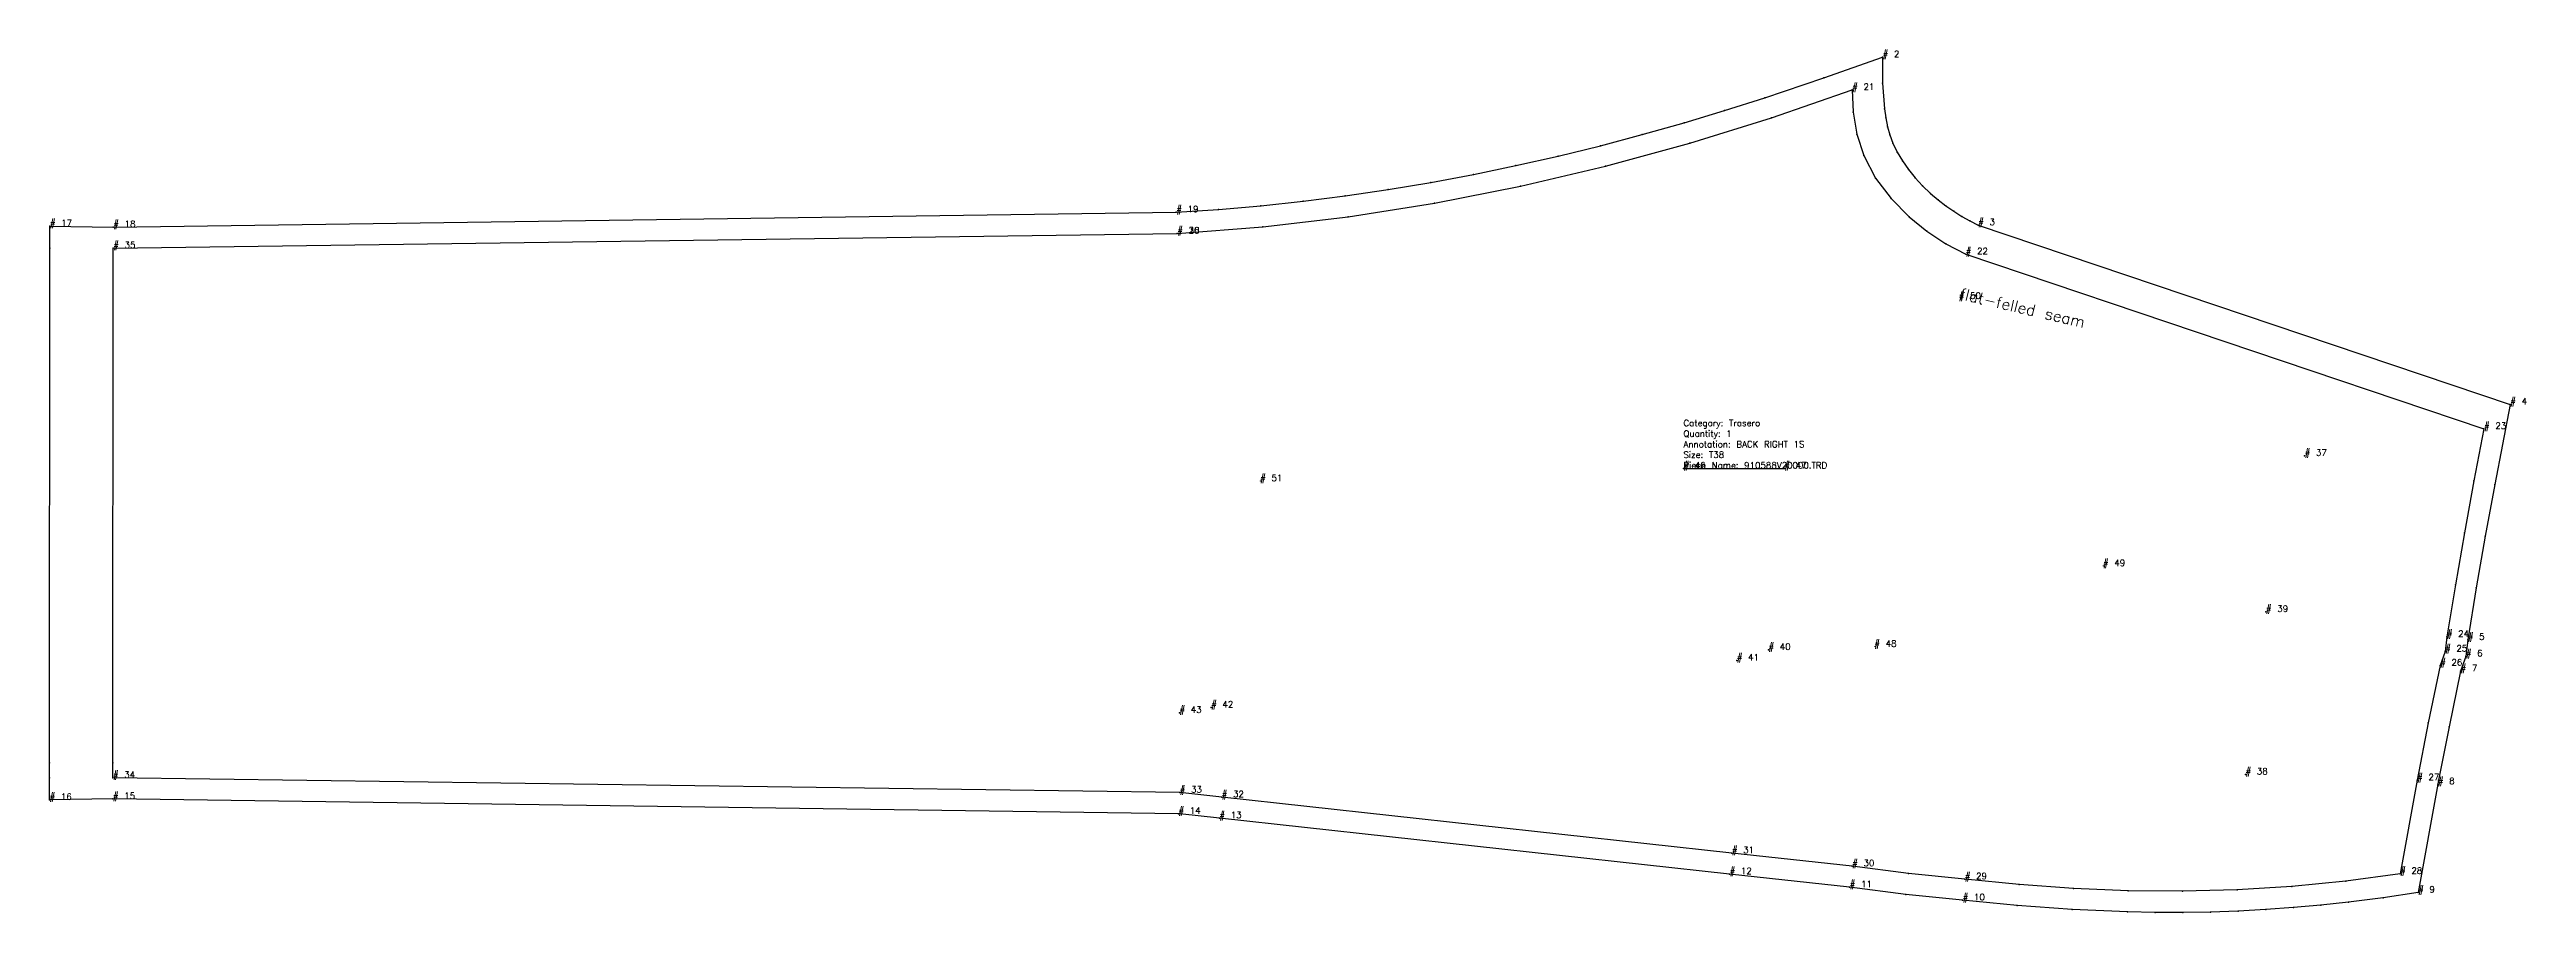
# Model space of a CAD drawing. Extents: x 0 to 8999, y -441 to 372.
# Drawn here: x 4896 to 6069, y -210 to 198 of the extents above; entities that cross this region are included whole.
import ezdxf

# ---------------------------------------------------------------- set-up
doc = ezdxf.new("R2010")
doc.units = 0
for name, color, linetype in [('1', 7, 'CONTINUOUS'), ('13', 4, 'CONTINUOUS'), ('14', 7, 'CONTINUOUS'), ('15', 7, 'CONTINUOUS'), ('2', 1, 'CONTINUOUS'), ('3', 2, 'CONTINUOUS'), ('4', 3, 'CONTINUOUS'), ('7', 5, 'CONTINUOUS')]:
    doc.layers.add(name, color=color, linetype=linetype)
doc.styles.get("Standard").update_dxf_attribs({"font": 'txt', "bigfont": '   '})

# ---------------------------------------------------------------- blocks, each defined once
blk = doc.blocks.new('910588V20000TRD')
at = {"layer": '1'}
blk.add_lwpolyline([(-240.115, 121.29), (-220.101, 122.625), (-200.117, 124.354), (-180.113, 126.483), (-160.155, 129.01), (-139.849, 132.001), (-119.606, 135.398), (-99.426, 139.191), (-79.322, 143.367), (-59.297, 147.915), (-39.356, 152.819), (-19.492, 158.07), (0.278, 163.664), (19.468, 169.447), (38.573, 175.511), (66.519, 184.868), (94.28, 194.755), (94.21, 182.47), (95.239, 170.212), (95.839, 165.99), (96.669, 161.813), (97.775, 157.886), (99.196, 154.059), (101.251, 149.727), (103.677, 145.591), (106.537, 141.513), (109.688, 137.654), (113.244, 133.836), (117.023, 130.239), (120.529, 127.23), (124.175, 124.394), (127.943, 121.749), (131.841, 119.299), (135.65, 117.173), (139.559, 115.24), (391.436, 30.345), (384.119, -7.602), (379.634, -32.04), (375.367, -56.518), (371.313, -81.077), (370.387, -88.938), (367.902, -95.97), (362.466, -122.38), (357.534, -147.595), (357.172, -149.451), (347.822, -200.795), (331.359, -203.209), (314.849, -205.291), (301.819, -206.698), (288.767, -207.881), (275.694, -208.821), (262.606, -209.516), (249.509, -209.971), (236.406, -210.182), (223.315, -210.15), (210.226, -209.891), (184.112, -208.773), (158.057, -206.949), (132.179, -204.414), (105.334, -201.664), (78.691, -198.22), (21.838, -192.001), (-219.721, -165.573), (-238.467, -163.522), (-239.129, -163.449), (-743.589, -156.458), (-773.59, -156.837), (-773.583, -146.438), (-773.579, -139.338), (-773.42, 104.315), (-773.413, 114.753), (-743.413, 114.296), (-240.115, 121.29)], close=True, dxfattribs=at)
at = {"layer": '13'}
for p in [(294.097, 6.03), (275.766, -67.885), (25.236, -90.876), (40.236, -85.848), (-238.633, -115.632), (-223.633, -113.132), (266.095, -144.838)]:
    blk.add_point(p, dxfattribs=at)
at = {"layer": '14'}
blk.add_lwpolyline([(-239.663, 111.295), (-199.156, 114.399), (-158.798, 119.101), (-117.857, 125.551), (-77.201, 133.593), (-36.885, 143.128), (3.076, 154.063), (41.684, 166.005), (79.876, 179.199), (80.289, 168.653), (82.067, 158.211), (85.334, 148.185), (90.986, 137.504), (98.327, 127.809), (106.917, 119.126), (115.256, 112.311), (124.179, 106.381), (133.636, 101.408), (379.008, 18.704), (374.28, -5.83), (369.771, -30.406), (365.482, -55.022), (361.414, -79.675), (360.587, -86.656), (358.245, -93.283), (352.661, -120.412), (347.345, -147.595), (339.283, -191.867), (313.679, -195.358), (287.961, -197.912), (262.167, -199.524), (236.334, -200.181), (210.496, -199.894), (184.675, -198.788), (158.894, -196.983), (133.176, -194.464), (106.485, -191.729), (79.876, -188.291), (22.925, -182.06), (-218.633, -155.632), (-238.515, -153.457), (-743.583, -146.457), (-743.579, -139.357), (-743.42, 104.295), (-239.663, 111.295)], close=True, dxfattribs=at)
at = {"layer": '2'}
for p in [(94.28, 194.755), (79.876, 179.199), (-240.115, 121.29), (-240.115, 121.29), (-773.413, 114.753), (-743.413, 114.296), (-239.663, 111.295), (-239.663, 111.295), (139.559, 115.24), (-743.42, 104.295), (133.636, 101.408), (391.436, 30.345), (379.008, 18.704), (0, 0), (47.767, 0), (294.097, 6.03), (275.766, -67.885), (361.414, -79.675), (371.313, -81.077), (25.236, -90.876), (40.236, -85.848), (358.245, -93.283), (360.587, -86.656), (370.387, -88.938), (367.902, -95.97), (-238.633, -115.632), (-223.633, -113.132), (-743.583, -146.457), (266.095, -144.838), (347.345, -147.595), (357.172, -149.451), (-773.59, -156.837), (-743.589, -156.458), (-239.129, -163.449), (-238.515, -153.457), (-218.633, -155.632), (-219.721, -165.573), (22.925, -182.06), (21.838, -192.001), (78.691, -198.22), (79.876, -188.291), (133.176, -194.464), (339.283, -191.867), (132.179, -204.414), (347.822, -200.795)]:
    blk.add_point(p, dxfattribs=at)
at = {"layer": '3'}
for p in [(66.519, 184.868), (94.21, 182.47), (19.468, 169.447), (38.573, 175.511), (41.684, 166.005), (80.289, 168.653), (95.239, 170.212), (95.839, 165.99), (-39.356, 152.819), (-19.492, 158.07), (0.278, 163.664), (3.076, 154.063), (82.067, 158.211), (96.669, 161.813), (97.775, 157.886), (99.196, 154.059), (-79.322, 143.367), (-59.297, 147.915), (-36.885, 143.128), (85.334, 148.185), (101.251, 149.727), (103.677, 145.591), (106.537, 141.513), (-160.155, 129.01), (-139.849, 132.001), (-119.606, 135.398), (-99.426, 139.191), (-77.201, 133.593), (90.986, 137.504), (109.688, 137.654), (113.244, 133.836), (117.023, 130.239), (-220.101, 122.625), (-200.117, 124.354), (-180.113, 126.483), (-158.798, 119.101), (-117.857, 125.551), (98.327, 127.809), (106.917, 119.126), (120.529, 127.23), (124.175, 124.394), (127.943, 121.749), (131.841, 119.299), (-199.156, 114.399), (115.256, 112.311), (124.179, 106.381), (135.65, 117.173), (-773.42, 104.315), (374.28, -5.83), (384.119, -7.602), (369.771, -30.406), (379.634, -32.04), (365.482, -55.022), (375.367, -56.518), (352.661, -120.412), (362.466, -122.38), (-773.579, -139.338), (-743.579, -139.357), (-773.583, -146.438), (357.534, -147.595), (-238.467, -163.522), (106.485, -191.729), (158.894, -196.983), (184.675, -198.788), (287.961, -197.912), (313.679, -195.358), (105.334, -201.664), (158.057, -206.949), (184.112, -208.773), (210.226, -209.891), (210.496, -199.894), (223.315, -210.15), (236.334, -200.181), (236.406, -210.182), (249.509, -209.971), (262.167, -199.524), (262.606, -209.516), (275.694, -208.821), (288.767, -207.881), (301.819, -206.698), (314.849, -205.291), (331.359, -203.209)]:
    blk.add_point(p, dxfattribs=at)
at = {"layer": '4'}
for p in [(-240.115, 121.29, 5), (-240.115, 121.29, 5), (-743.413, 114.296, 5), (-239.663, 111.295, 5), (-239.663, 111.295, 5), (-743.42, 104.295, 5), (361.414, -79.675, 5), (371.313, -81.077, 5), (358.245, -93.283, 5), (367.902, -95.97, 5), (-743.583, -146.457, 5), (347.345, -147.595, 5), (357.534, -147.595, 5), (-743.589, -156.458, 5), (-238.515, -153.457, 5), (-238.467, -163.522, 5)]:
    blk.add_point(p, dxfattribs=at)
at = {"layer": '7'}
blk.add_line((0, 0), (47.767, 0), dxfattribs=at)
at = {"layer": '1'}
for s, p in [('# 2', (94.28, 194.755)), ('# 17', (-773.413, 114.753)), ('# 18', (-743.413, 114.296)), ('# 1', (-240.115, 121.29)), ('# 19', (-240.115, 121.29)), ('# 3', (139.559, 115.24)), ('# 4', (391.436, 30.345)), ('Annotation: BACK RIGHT 1S', (0, 10)), ('Category: Trasero', (0, 20)), ('Quantity: 1', (0, 15)), ('Size: T38', (0, 5)), ('Piece Name: 910588V20000.TRD', (0, 0)), ('# 5', (371.313, -81.077)), ('# 7', (367.902, -95.97)), ('# 6', (370.387, -88.938)), ('# 8', (357.172, -149.451)), ('# 16', (-773.59, -156.837)), ('# 15', (-743.589, -156.458)), ('# 14', (-239.129, -163.449)), ('# 13', (-219.721, -165.573)), ('# 12', (21.838, -192.001)), ('# 11', (78.691, -198.22)), ('# 9', (347.822, -200.795)), ('# 10', (132.179, -204.414))]:
    blk.add_text(s, height=3, dxfattribs=at).set_placement(p)
at = {"layer": '13'}
for s, p in [('# 37', (294.097, 6.03)), ('# 39', (275.766, -67.885)), ('# 41', (25.236, -90.876)), ('# 40', (40.236, -85.848)), ('# 43', (-238.633, -115.632)), ('# 42', (-223.633, -113.132)), ('# 38', (266.095, -144.838))]:
    blk.add_text(s, height=3, dxfattribs=at).set_placement(p)
at = {"layer": '14'}
for s, p in [('# 21', (79.876, 179.199)), ('# 35', (-743.42, 104.295)), ('# 20', (-239.663, 111.295)), ('# 36', (-239.663, 111.295)), ('# 22', (133.636, 101.408)), ('# 23', (379.008, 18.704)), ('# 24', (361.414, -79.675)), ('# 26', (358.245, -93.283)), ('# 25', (360.587, -86.656)), ('# 34', (-743.583, -146.457)), ('# 33', (-238.515, -153.457)), ('# 32', (-218.633, -155.632)), ('# 27', (347.345, -147.595)), ('# 31', (22.925, -182.06)), ('# 30', (79.876, -188.291)), ('# 29', (133.176, -194.464)), ('# 28', (339.283, -191.867))]:
    blk.add_text(s, height=3, dxfattribs=at).set_placement(p)
at = {"layer": '15'}
for s, height, p in [('# 50', 3, (130.337, 80.278)), ('1 Piece Face Up', 0.067, (-200.415, -5.953)), ('# 51', 3, (-200.415, -5.953)), ('Back', 0.255, (198.595, -46.182)), ('# 49', 3, (198.595, -46.182)), ('# 48', 3, (90.367, -84.365))]:
    blk.add_text(s, height=height, dxfattribs=at).set_placement(p)
for s, height, rotation, p in [('flat-felled seam', 5.346, -13.055, (130.337, 80.278)), ('Main Fabric', 0.093, 0.014, (90.367, -84.365))]:
    blk.add_text(s, height=height, rotation=rotation, dxfattribs=at).set_placement(p)
at = {"layer": '7'}
for s, p in [('# 46', (0, 0)), ('# 47', (47.767, 0))]:
    blk.add_text(s, height=3, dxfattribs=at).set_placement(p)

msp = doc.modelspace()

# ---------------------------------------------------------------- block references
at = {"layer": '1'}
msp.add_blockref('910588V20000TRD', (5669.385, 0), dxfattribs=at)

doc.saveas('drawing.dxf')
